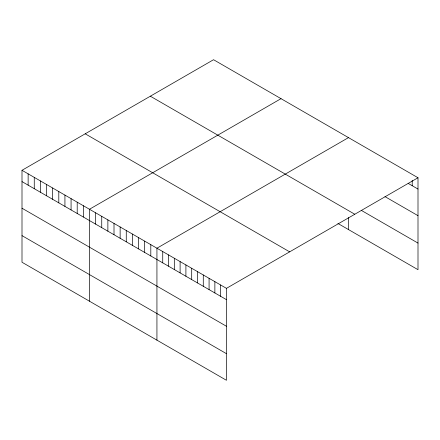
<?xml version="1.0" encoding="UTF-8"?>
<svg xmlns="http://www.w3.org/2000/svg" width="440" height="440" viewBox="0 0 440 440"><rect width="100%" height="100%" fill="white"/><g stroke="black" fill="none" stroke-linecap="round" stroke-linejoin="round"><path stroke-width="0.66" d="M22 170.302L226.452 288.343L226.452 380.286L22 262.246L22 170.302L213.549 59.714L418 177.755L418 269.698L337.893 223.448M281.017 98.665L89.469 209.253L89.469 301.202M348.486 137.621L156.937 248.21L156.937 340.153M226.452 288.343L418 177.755M408.15 183.376L418 189.063M384.978 196.609L418 215.672M361.229 210.315L418 243.089M150.337 96.206L354.789 214.247M85.212 133.81L289.663 251.851M22 181.61L226.452 299.651M22 208.219L226.452 326.26M22 235.637L226.452 353.678M412.209 180.395L412.209 185.719M348.486 217.591L348.486 229.565M220.66 284.999L220.66 296.307M214.869 281.655L214.869 292.958M209.077 278.311L209.077 289.614M203.28 274.962L203.28 286.27M197.489 271.618L197.489 282.925M191.697 268.274L191.697 279.582M185.906 264.93L185.906 276.238M180.109 261.586L180.109 272.894M174.317 258.242L174.317 269.55M168.526 254.898L168.526 266.206M162.734 251.554L162.734 262.862M150.805 244.668L150.805 255.976M144.672 241.126L144.672 252.434M138.54 237.584L138.54 248.892M132.407 234.042L132.407 245.35M126.269 230.5L126.269 241.808M120.137 226.963L120.137 238.266M114.004 223.421L114.004 234.729M107.872 219.879L107.872 231.187M101.739 216.337L101.739 227.645M95.601 212.795L95.601 224.103M83.336 205.711L83.336 217.019M77.204 202.174L77.204 213.477M71.071 198.632L71.071 209.941M64.933 195.09L64.933 206.399M58.8 191.549L58.8 202.857M52.668 188.007L52.668 199.315M46.536 184.465L46.536 195.773M40.403 180.923L40.403 192.231M34.265 177.386L34.265 188.689M28.133 173.844L28.133 185.152"/></g></svg>
